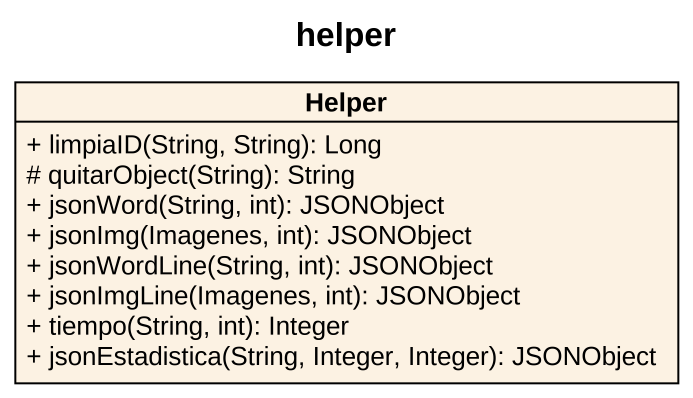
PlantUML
@startuml
title helper
hide circle
hide empty members
skinparam classAttributeIconSize 0
class Helper {
  + limpiaID(String, String): Long
  # quitarObject(String): String
  + jsonWord(String, int): JSONObject
  + jsonImg(Imagenes, int): JSONObject
  + jsonWordLine(String, int): JSONObject
  + jsonImgLine(Imagenes, int): JSONObject
  + tiempo(String, int): Integer
  + jsonEstadistica(String, Integer, Integer): JSONObject
}
@enduml
